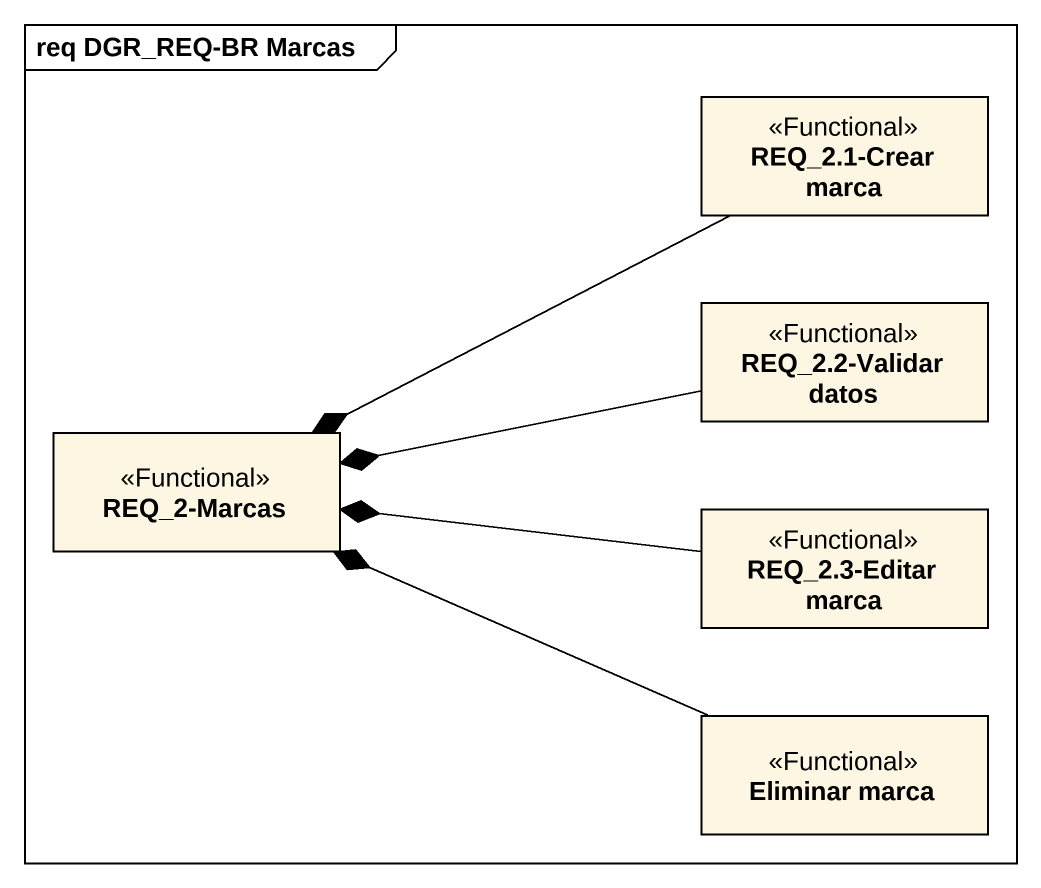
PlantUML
@startuml
mainframe req DGR_REQ-BR Marcas
hide circle
hide empty members
class "REQ_2.1-Crear marca" as REQ_2_1_Crear_marca <<Functional>>
class "REQ_2.2-Validar datos" as REQ_2_2_Validar_datos <<Functional>>
class "REQ_2-Marcas" as REQ_2_Marcas <<Functional>>
class "REQ_2.3-Editar marca" as REQ_2_3_Editar_marca <<Functional>>
class "Eliminar marca" as Eliminar_marca <<Functional>>
REQ_2_1_Crear_marca -left-* REQ_2_Marcas
REQ_2_2_Validar_datos -left-* REQ_2_Marcas
REQ_2_3_Editar_marca -left-* REQ_2_Marcas
Eliminar_marca -left-* REQ_2_Marcas
@enduml
